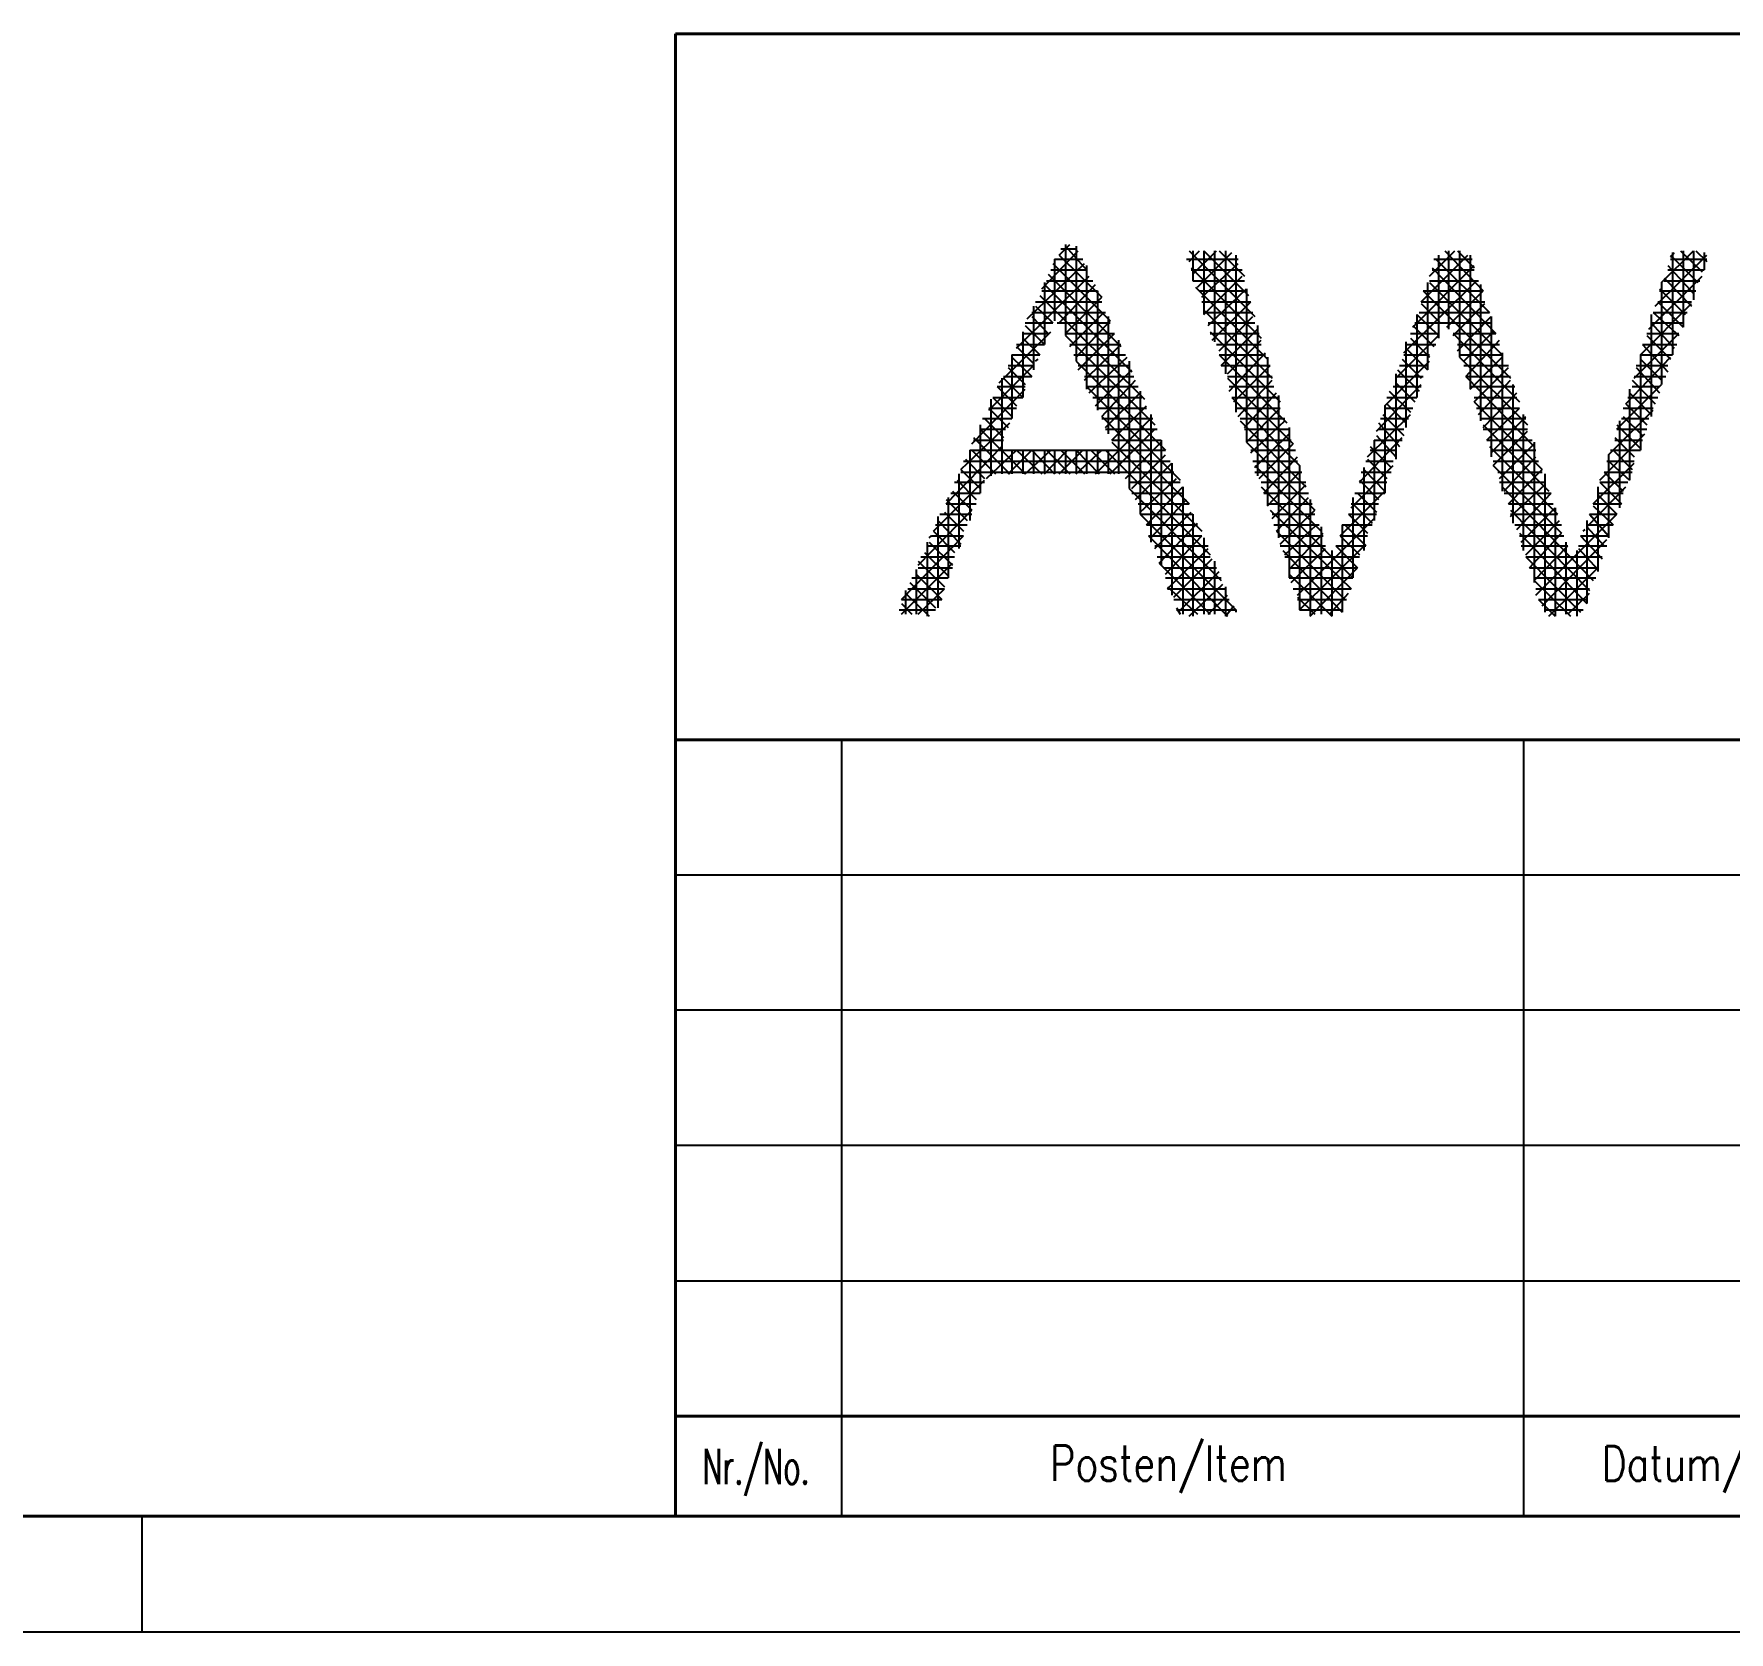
# Model space of a CAD drawing. Extents: x -2850 to -1661, y 5788 to 6629.
# Drawn here: x -1965.5 to -1892.3, y 5792.8 to 5861.9 of the extents above; entities that cross this region are included whole.
import ezdxf

# ---------------------------------------------------------------- set-up
doc = ezdxf.new("R2010")
doc.units = 0
for name, color, linetype, lineweight in [('TEXT_3', 6, 'CONTINUOUS', 25), ('TEXT_7', 1, 'CONTINUOUS', 60), ('VOLL_03', 6, 'CONTINUOUS', 25), ('VOLL_05', 7, 'CONTINUOUS', 40)]:
    doc.layers.add(name, color=color, linetype=linetype, lineweight=lineweight)
doc.styles.add('ROMANS', font='romans.shx', dxfattribs={"width": 0.6, "height": 80})

msp = doc.modelspace()

# ---------------------------------------------------------------- linework, layer by layer
at = {"layer": 'TEXT_7', "lineweight": 25}
for p, q in [((-1921.2494, 5852.3029), (-1920.7811, 5852.7712)), ((-1921.1668, 5852.5784), (-1920.5057, 5852.5784)), ((-1920.9739, 5852.7712), (-1920.9739, 5848.8321)), ((-1920.9739, 5852.6886), (-1920.0649, 5851.6694)), ((-1920.5057, 5852.6886), (-1920.5057, 5847.7303)), ((-1922.6267, 5849.5483), (-1920.1476, 5851.9448)), ((-1921.9931, 5850.843), (-1920.423, 5852.4958)), ((-1921.5249, 5851.9448), (-1919.0457, 5849.4657)), ((-1921.4422, 5852.1377), (-1920.2302, 5852.1377)), ((-1921.4422, 5852.1377), (-1921.4422, 5849.4657)), ((-1921.2494, 5852.3029), (-1919.4038, 5850.4849)), ((-1920.0649, 5851.8622), (-1920.0649, 5846.5182)), ((-1915.7402, 5852.1377), (-1913.5089, 5852.1377)), ((-1915.63, 5852.0275), (-1915.1892, 5852.4958)), ((-1915.63, 5852.4958), (-1912.7927, 5849.6585)), ((-1915.4647, 5852.4958), (-1915.4647, 5851.2011)), ((-1915.4647, 5851.4766), (-1914.4455, 5852.4958)), ((-1915.2719, 5850.9256), (-1913.7844, 5852.4131)), ((-1915.0791, 5850.4849), (-1913.5089, 5851.9448)), ((-1914.9964, 5852.4958), (-1914.9964, 5849.7411)), ((-1914.9964, 5852.4958), (-1913.0682, 5850.5675)), ((-1914.5281, 5852.4958), (-1914.5281, 5848.5567)), ((-1914.3353, 5852.4958), (-1913.2335, 5851.3939)), ((-1914.0598, 5852.4958), (-1914.0598, 5847.1794)), ((-1913.6191, 5852.3029), (-1913.6191, 5845.5266)), ((-1905.9613, 5849.1902), (-1903.3168, 5851.8622)), ((-1905.6032, 5850.2921), (-1903.5923, 5852.3029)), ((-1905.2451, 5851.3939), (-1904.1432, 5852.4958)), ((-1905.0523, 5852.1377), (-1903.3995, 5852.1377)), ((-1904.9696, 5852.1377), (-1902.6557, 5849.8238)), ((-1904.8594, 5852.3029), (-1904.8594, 5848.7219)), ((-1904.584, 5852.4958), (-1902.9312, 5850.7604)), ((-1904.4187, 5852.4958), (-1904.4187, 5849.1076)), ((-1904.033, 5852.4958), (-1903.3168, 5851.752)), ((-1903.9504, 5852.4958), (-1903.9504, 5847.8956)), ((-1903.4821, 5852.3029), (-1903.4821, 5846.5182)), ((-1895.4937, 5850.0992), (-1893.2625, 5852.3029)), ((-1895.2183, 5851.1185), (-1893.841, 5852.4958)), ((-1894.9428, 5851.8622), (-1893.841, 5850.6502)), ((-1894.8326, 5852.2203), (-1894.6674, 5852.4131)), ((-1894.8326, 5852.3029), (-1893.6481, 5851.1185)), ((-1894.8326, 5852.1377), (-1893.2625, 5852.1377)), ((-1894.75, 5852.4131), (-1894.75, 5848.0057)), ((-1894.3919, 5852.4958), (-1893.4553, 5851.5867)), ((-1894.2817, 5852.4958), (-1894.2817, 5849.1902)), ((-1893.841, 5852.4958), (-1893.841, 5850.3747)), ((-1893.7308, 5852.4958), (-1893.2625, 5852.0275)), ((-1893.3727, 5852.4131), (-1893.3727, 5851.6694)), ((-1923.095, 5848.2812), (-1919.9547, 5851.3939)), ((-1921.883, 5851.1185), (-1921.883, 5848.4465)), ((-1921.8003, 5851.2011), (-1919.7895, 5851.2011)), ((-1921.7177, 5851.4766), (-1918.5774, 5848.3638)), ((-1921.6075, 5851.6694), (-1920.0649, 5851.6694)), ((-1915.5473, 5851.752), (-1912.5173, 5848.7219)), ((-1915.5473, 5851.6694), (-1913.3436, 5851.6694)), ((-1915.4647, 5851.2011), (-1913.2335, 5851.2011)), ((-1914.9964, 5849.7411), (-1913.3436, 5851.3939)), ((-1906.3469, 5848.0884), (-1903.2067, 5851.2011)), ((-1905.3277, 5851.1185), (-1905.3277, 5847.3446)), ((-1905.2451, 5851.2011), (-1903.124, 5851.2011)), ((-1905.2451, 5851.1185), (-1902.1048, 5848.0057)), ((-1905.1349, 5851.752), (-1902.3803, 5848.9148)), ((-1905.1349, 5851.6694), (-1903.3168, 5851.6694)), ((-1895.7692, 5849.1076), (-1893.4553, 5851.3939)), ((-1895.2183, 5851.1185), (-1895.2183, 5846.7111)), ((-1895.1081, 5851.3113), (-1893.9236, 5850.0992)), ((-1895.1081, 5851.2011), (-1893.5655, 5851.2011)), ((-1894.9428, 5851.6694), (-1893.3727, 5851.6694)), ((-1922.0758, 5850.5675), (-1917.5582, 5846.0775)), ((-1921.9931, 5850.7604), (-1919.5966, 5850.7604)), ((-1921.883, 5851.0358), (-1918.1091, 5847.262)), ((-1921.2494, 5849.383), (-1919.6793, 5851.0358)), ((-1920.9739, 5848.9148), (-1919.4038, 5850.4849)), ((-1919.5966, 5850.7604), (-1919.5966, 5845.6092)), ((-1915.3545, 5850.9256), (-1912.2418, 5847.8129)), ((-1915.1892, 5850.7604), (-1913.1508, 5850.7604)), ((-1914.8036, 5849.2729), (-1913.1508, 5850.843)), ((-1913.1508, 5850.843), (-1913.1508, 5844.2319)), ((-1905.5205, 5850.7604), (-1902.9312, 5850.7604)), ((-1905.5205, 5850.7604), (-1901.7467, 5846.9865)), ((-1904.5013, 5849.1902), (-1902.9312, 5850.7604)), ((-1903.0414, 5851.0358), (-1903.0414, 5845.1409)), ((-1895.3009, 5850.843), (-1894.1991, 5849.7411)), ((-1895.3009, 5850.7604), (-1893.7308, 5850.7604)), ((-1922.4339, 5849.8238), (-1919.2385, 5849.8238)), ((-1922.4339, 5849.6585), (-1921.7177, 5848.9148)), ((-1922.3512, 5850.0992), (-1922.3512, 5847.3446)), ((-1922.2686, 5850.2921), (-1919.4038, 5850.2921)), ((-1922.2686, 5850.0992), (-1921.5249, 5849.383)), ((-1920.7811, 5848.3638), (-1919.3212, 5849.8238)), ((-1919.1283, 5849.6585), (-1919.1283, 5844.59)), ((-1915.0791, 5850.2921), (-1912.958, 5850.2921)), ((-1914.9964, 5849.934), (-1912.049, 5846.9865)), ((-1914.9964, 5849.8238), (-1912.8754, 5849.8238)), ((-1914.6383, 5848.6393), (-1912.958, 5850.2921)), ((-1914.3353, 5848.171), (-1912.8754, 5849.6585)), ((-1905.796, 5849.7411), (-1905.796, 5846.1601)), ((-1905.796, 5849.7411), (-1904.8594, 5848.8321)), ((-1905.6858, 5849.8238), (-1902.6557, 5849.8238)), ((-1905.6032, 5850.2921), (-1902.8486, 5850.2921)), ((-1905.6032, 5850.2094), (-1904.7768, 5849.383)), ((-1904.2259, 5848.8321), (-1902.8486, 5850.2094)), ((-1904.033, 5848.171), (-1902.5731, 5849.6585)), ((-1902.5731, 5849.6585), (-1902.5731, 5843.5984)), ((-1896.1273, 5848.0057), (-1893.9236, 5850.2094)), ((-1895.659, 5849.7411), (-1895.659, 5845.3338)), ((-1895.5764, 5849.8238), (-1894.1164, 5849.8238)), ((-1895.5764, 5849.8238), (-1894.4745, 5848.8321)), ((-1895.3836, 5850.2921), (-1893.9236, 5850.2921)), ((-1895.3836, 5850.2921), (-1894.2817, 5849.1902)), ((-1923.8387, 5846.7937), (-1921.6075, 5848.9974)), ((-1922.8195, 5848.9974), (-1922.8195, 5846.1601)), ((-1922.8195, 5848.9148), (-1921.7177, 5848.9148)), ((-1922.7093, 5849.383), (-1921.5249, 5849.383)), ((-1922.7093, 5849.2729), (-1921.883, 5848.4465)), ((-1921.332, 5849.383), (-1919.0457, 5849.383)), ((-1920.9739, 5848.9148), (-1918.8529, 5848.9148)), ((-1920.5057, 5847.8956), (-1919.0457, 5849.4657)), ((-1920.423, 5847.3446), (-1918.8529, 5848.9148)), ((-1914.8036, 5849.383), (-1912.7927, 5849.383)), ((-1914.721, 5848.9974), (-1911.6909, 5845.9673)), ((-1914.721, 5848.9148), (-1912.5999, 5848.9148)), ((-1914.2527, 5847.5375), (-1912.6825, 5849.1076)), ((-1912.6825, 5849.2729), (-1912.6825, 5842.772)), ((-1906.0715, 5848.9148), (-1904.8594, 5848.9148)), ((-1905.9613, 5849.2729), (-1905.0523, 5848.3638)), ((-1905.8786, 5849.383), (-1902.5731, 5849.383)), ((-1904.2259, 5848.9148), (-1902.3803, 5848.9148)), ((-1904.2259, 5848.9148), (-1901.3611, 5845.9673)), ((-1903.7576, 5847.7303), (-1902.4905, 5848.9974)), ((-1896.4028, 5846.9865), (-1894.4745, 5848.9148)), ((-1895.8518, 5848.9148), (-1894.4745, 5848.9148)), ((-1895.659, 5849.383), (-1894.2817, 5849.383)), ((-1895.659, 5849.383), (-1894.6674, 5848.2812)), ((-1923.095, 5848.4465), (-1921.883, 5848.4465)), ((-1923.095, 5848.3638), (-1922.3512, 5847.6201)), ((-1922.8195, 5848.7219), (-1922.0758, 5848.0057)), ((-1920.9739, 5848.8321), (-1917.1175, 5844.9757)), ((-1920.7811, 5848.4465), (-1918.5774, 5848.4465)), ((-1920.1476, 5846.9039), (-1918.5774, 5848.4465)), ((-1918.6876, 5848.6393), (-1918.6876, 5842.8546)), ((-1914.4455, 5848.4465), (-1912.5173, 5848.4465)), ((-1913.9772, 5847.1794), (-1912.5173, 5848.6393)), ((-1906.705, 5846.9865), (-1904.8594, 5848.8321)), ((-1906.2643, 5848.5567), (-1906.2643, 5844.8655)), ((-1906.2643, 5848.4465), (-1904.9696, 5848.4465)), ((-1906.2643, 5848.2812), (-1905.3277, 5847.3446)), ((-1906.0715, 5848.7219), (-1905.2451, 5847.8956)), ((-1904.033, 5848.4465), (-1902.215, 5848.4465)), ((-1903.6749, 5847.0692), (-1902.215, 5848.6393)), ((-1896.0447, 5848.4465), (-1894.5572, 5848.4465)), ((-1896.0447, 5848.4465), (-1894.9428, 5847.262)), ((-1895.8518, 5848.8321), (-1894.8326, 5847.8129)), ((-1924.2795, 5845.6092), (-1922.3512, 5847.5375)), ((-1923.4531, 5847.5375), (-1922.3512, 5847.5375)), ((-1923.4531, 5847.4548), (-1922.7093, 5846.7111)), ((-1923.2878, 5848.0057), (-1922.0758, 5848.0057)), ((-1923.2878, 5848.0057), (-1923.2878, 5845.2511)), ((-1923.2878, 5847.8956), (-1922.4339, 5847.0692)), ((-1922.2686, 5847.7303), (-1922.1584, 5847.8129)), ((-1920.6158, 5848.0057), (-1918.3846, 5848.0057)), ((-1920.5057, 5847.7303), (-1916.6492, 5843.8738)), ((-1920.423, 5847.5375), (-1918.2193, 5847.5375)), ((-1919.9547, 5846.353), (-1918.302, 5847.8956)), ((-1918.2193, 5847.7303), (-1918.2193, 5842.221)), ((-1914.3353, 5848.0057), (-1912.3244, 5848.0057)), ((-1914.3353, 5848.0057), (-1911.4154, 5845.0583)), ((-1914.2527, 5847.5375), (-1912.1316, 5847.5375)), ((-1913.8946, 5846.4356), (-1912.3244, 5848.0884)), ((-1913.7017, 5845.9673), (-1912.1316, 5847.5375)), ((-1912.2418, 5847.8956), (-1912.2418, 5841.4773)), ((-1907.1733, 5845.802), (-1905.2451, 5847.7303)), ((-1906.5397, 5847.5375), (-1905.3277, 5847.5375)), ((-1906.4296, 5847.8129), (-1905.6032, 5846.9865)), ((-1906.3469, 5848.0057), (-1905.2451, 5848.0057)), ((-1903.9504, 5848.0057), (-1902.1048, 5848.0057)), ((-1903.9504, 5847.8956), (-1901.003, 5844.9757)), ((-1903.7576, 5847.5375), (-1901.8294, 5847.5375)), ((-1903.4821, 5846.5182), (-1902.1048, 5847.8956)), ((-1903.3168, 5845.9673), (-1901.8294, 5847.4548)), ((-1902.1048, 5848.0884), (-1902.1048, 5842.1109)), ((-1896.7609, 5845.8847), (-1894.8326, 5847.8956)), ((-1896.3201, 5847.5375), (-1894.9428, 5847.5375)), ((-1896.3201, 5847.4548), (-1895.3009, 5846.353)), ((-1896.1273, 5848.0057), (-1894.75, 5848.0057)), ((-1896.1273, 5848.0057), (-1896.1273, 5843.8738)), ((-1896.1273, 5847.8129), (-1895.2183, 5846.9039)), ((-1923.7286, 5846.9865), (-1923.7286, 5842.8546)), ((-1923.6459, 5847.0692), (-1922.4339, 5847.0692)), ((-1923.6459, 5846.9865), (-1922.8195, 5846.1601)), ((-1920.1476, 5847.0692), (-1918.0265, 5847.0692)), ((-1919.6793, 5845.802), (-1918.1091, 5847.3446)), ((-1919.4038, 5845.3338), (-1917.9439, 5846.9039)), ((-1913.9772, 5847.0692), (-1912.049, 5847.0692)), ((-1913.9772, 5846.9865), (-1911.14, 5844.1493)), ((-1913.5089, 5845.3338), (-1912.049, 5846.9039)), ((-1907.5314, 5844.7002), (-1905.6032, 5846.7111)), ((-1906.705, 5847.1794), (-1906.705, 5843.4882)), ((-1906.705, 5847.0692), (-1905.5205, 5847.0692)), ((-1906.705, 5846.7937), (-1905.8786, 5845.9673)), ((-1906.6224, 5847.3446), (-1905.6858, 5846.4356)), ((-1903.6749, 5847.0692), (-1901.7467, 5847.0692)), ((-1903.6749, 5847.0692), (-1900.7275, 5844.0391)), ((-1903.124, 5845.4164), (-1901.7467, 5846.9039)), ((-1901.6365, 5846.7111), (-1901.6365, 5840.7336)), ((-1897.1465, 5844.7828), (-1895.2183, 5846.7111)), ((-1896.4854, 5846.9039), (-1895.4937, 5845.8847)), ((-1896.4028, 5847.0692), (-1895.0255, 5847.0692)), ((-1925.0232, 5844.1493), (-1922.7093, 5846.5182)), ((-1924.1968, 5846.0775), (-1924.1968, 5842.772)), ((-1924.1142, 5846.1601), (-1922.8195, 5846.1601)), ((-1924.1142, 5846.1601), (-1923.2878, 5845.3338)), ((-1923.9214, 5846.6284), (-1922.7093, 5846.6284)), ((-1923.9214, 5846.6284), (-1923.095, 5845.802)), ((-1920.0649, 5846.6284), (-1917.8337, 5846.6284)), ((-1920.0649, 5846.6284), (-1916.0156, 5842.5791)), ((-1919.7895, 5846.1601), (-1917.6684, 5846.1601)), ((-1919.2385, 5844.8655), (-1917.751, 5846.353)), ((-1917.751, 5846.4356), (-1917.751, 5841.1192)), ((-1913.8946, 5846.6284), (-1911.9663, 5846.6284)), ((-1913.7844, 5846.1601), (-1911.7735, 5846.1601)), ((-1913.7844, 5846.1601), (-1910.8645, 5843.2127)), ((-1913.2335, 5844.8655), (-1911.8562, 5846.353)), ((-1911.7735, 5846.2428), (-1911.7735, 5840.1)), ((-1907.0907, 5846.1601), (-1905.796, 5846.1601)), ((-1906.9805, 5846.4356), (-1906.0715, 5845.5266)), ((-1906.8152, 5846.6284), (-1905.6032, 5846.6284)), ((-1903.4821, 5846.6284), (-1901.5539, 5846.6284)), ((-1903.3168, 5846.1601), (-1901.4713, 5846.1601)), ((-1902.9312, 5844.8655), (-1901.4713, 5846.353)), ((-1896.6782, 5846.1601), (-1895.3836, 5846.1601)), ((-1896.5956, 5846.5182), (-1896.5956, 5842.5791)), ((-1896.5956, 5846.353), (-1895.659, 5845.4164)), ((-1896.4854, 5846.6284), (-1895.3009, 5846.6284)), ((-1924.5549, 5845.2511), (-1923.2878, 5845.2511)), ((-1924.4723, 5845.2511), (-1923.6459, 5844.4247)), ((-1924.2795, 5845.6919), (-1923.095, 5845.6919)), ((-1924.2795, 5845.6919), (-1923.4531, 5844.8655)), ((-1919.6793, 5842.8546), (-1917.2827, 5845.2511)), ((-1919.5966, 5845.6919), (-1917.4756, 5845.6919)), ((-1919.4038, 5845.3338), (-1915.63, 5841.5599)), ((-1919.4038, 5845.2511), (-1917.2001, 5845.2511)), ((-1918.9631, 5844.3146), (-1917.4756, 5845.802)), ((-1917.2827, 5845.4164), (-1917.2827, 5839.9072)), ((-1913.6191, 5845.6919), (-1911.6909, 5845.6919)), ((-1913.4263, 5845.2511), (-1911.4981, 5845.2511)), ((-1913.1508, 5844.2319), (-1911.6909, 5845.6919)), ((-1907.9171, 5843.5984), (-1906.0715, 5845.4164)), ((-1907.3661, 5845.2511), (-1906.1541, 5845.2511)), ((-1907.2559, 5845.4164), (-1906.3469, 5844.5074)), ((-1907.1733, 5845.802), (-1907.1733, 5842.0282)), ((-1907.1733, 5845.6919), (-1905.9613, 5845.6919)), ((-1907.0907, 5845.8847), (-1906.2643, 5845.0583)), ((-1903.3168, 5845.9673), (-1900.3694, 5843.0474)), ((-1903.2067, 5845.6919), (-1901.3611, 5845.6919)), ((-1903.0414, 5845.2511), (-1901.0856, 5845.2511)), ((-1902.7659, 5844.3146), (-1901.3611, 5845.6919)), ((-1902.5731, 5843.7636), (-1901.0856, 5845.3338)), ((-1901.1958, 5845.4164), (-1901.1958, 5839.5491)), ((-1897.5046, 5843.681), (-1895.5764, 5845.6092)), ((-1896.9537, 5845.2511), (-1895.7692, 5845.2511)), ((-1896.871, 5845.6919), (-1895.5764, 5845.6919)), ((-1896.871, 5845.3338), (-1896.0447, 5844.5074)), ((-1896.7609, 5845.8847), (-1895.8518, 5844.9757)), ((-1925.4915, 5843.0474), (-1923.3705, 5845.0583)), ((-1924.6651, 5844.9757), (-1924.6651, 5842.0282)), ((-1924.6651, 5844.7828), (-1923.5633, 5844.7828)), ((-1924.6651, 5844.7828), (-1922.7093, 5842.8546)), ((-1919.2385, 5844.7828), (-1917.0073, 5844.7828)), ((-1919.0457, 5842.8546), (-1917.1175, 5844.7828)), ((-1913.4263, 5845.1409), (-1910.589, 5842.3037)), ((-1913.2335, 5844.7828), (-1911.3052, 5844.7828)), ((-1912.958, 5843.7636), (-1911.4981, 5845.1409)), ((-1912.7927, 5843.1301), (-1911.3052, 5844.59)), ((-1911.3052, 5844.8655), (-1911.3052, 5838.3646)), ((-1907.4488, 5845.0583), (-1906.5397, 5844.0391)), ((-1907.4488, 5844.7828), (-1906.3469, 5844.7828)), ((-1902.9312, 5844.9757), (-1900.0939, 5842.1109)), ((-1902.9312, 5844.7828), (-1901.003, 5844.7828)), ((-1902.4905, 5843.2127), (-1901.003, 5844.7002)), ((-1897.8903, 5842.5791), (-1895.9345, 5844.59)), ((-1897.1465, 5844.9757), (-1896.1273, 5843.9565)), ((-1897.1465, 5844.7828), (-1895.8518, 5844.7828)), ((-1897.0363, 5845.1409), (-1897.0363, 5841.3947)), ((-1926.1251, 5841.5599), (-1923.7286, 5844.0391)), ((-1925.1059, 5843.8738), (-1916.6492, 5843.8738)), ((-1925.1059, 5843.8738), (-1925.1059, 5840.8437)), ((-1925.0232, 5843.8738), (-1924.004, 5842.8546)), ((-1924.9406, 5844.4247), (-1923.3705, 5842.8546)), ((-1924.9406, 5844.3146), (-1923.6459, 5844.3146)), ((-1924.3897, 5842.6618), (-1923.095, 5843.8738)), ((-1923.4531, 5842.8546), (-1922.4339, 5843.8738)), ((-1923.2878, 5843.8738), (-1923.2878, 5842.8546)), ((-1923.095, 5843.8738), (-1921.9931, 5842.8546)), ((-1922.8195, 5843.8738), (-1922.8195, 5842.8546)), ((-1922.7093, 5842.8546), (-1921.6075, 5843.8738)), ((-1922.4339, 5843.8738), (-1921.4422, 5842.8546)), ((-1922.3512, 5843.8738), (-1922.3512, 5842.8546)), ((-1921.883, 5843.8738), (-1921.883, 5842.8546)), ((-1921.883, 5842.8546), (-1920.8913, 5843.8738)), ((-1921.8003, 5843.8738), (-1920.7811, 5842.8546)), ((-1921.4422, 5843.8738), (-1921.4422, 5842.8546)), ((-1921.2494, 5842.8546), (-1920.2302, 5843.8738)), ((-1921.1668, 5843.8738), (-1920.1476, 5842.8546)), ((-1920.9739, 5843.8738), (-1920.9739, 5842.8546)), ((-1920.5057, 5843.8738), (-1920.5057, 5842.8546)), ((-1920.5057, 5842.8546), (-1919.4038, 5843.8738)), ((-1920.5057, 5843.8738), (-1919.514, 5842.8546)), ((-1920.0649, 5843.8738), (-1920.0649, 5842.8546)), ((-1919.8721, 5843.8738), (-1918.8529, 5842.8546)), ((-1919.5966, 5843.8738), (-1919.5966, 5842.8546)), ((-1919.2385, 5843.8738), (-1914.721, 5839.3562)), ((-1919.1283, 5843.8738), (-1919.1283, 5842.8546)), ((-1918.9631, 5844.3146), (-1916.842, 5844.3146)), ((-1918.9631, 5844.2319), (-1915.0791, 5840.3755)), ((-1918.3846, 5842.6618), (-1916.842, 5844.2319)), ((-1916.842, 5844.3146), (-1916.842, 5838.9155)), ((-1913.1508, 5844.3146), (-1911.2226, 5844.3146)), ((-1913.1508, 5844.2319), (-1910.2034, 5841.2845)), ((-1912.958, 5843.8738), (-1911.0298, 5843.8738)), ((-1912.5999, 5842.6618), (-1911.14, 5844.1493)), ((-1908.2752, 5842.4965), (-1906.4296, 5844.4247)), ((-1907.8069, 5844.0391), (-1906.8978, 5843.1301)), ((-1907.8069, 5843.8738), (-1906.705, 5843.8738)), ((-1907.6416, 5844.3146), (-1906.4296, 5844.3146)), ((-1907.6416, 5844.3146), (-1907.6416, 5840.8437)), ((-1907.5314, 5844.5074), (-1906.705, 5843.5984)), ((-1902.7659, 5844.3146), (-1900.8101, 5844.3146)), ((-1902.6557, 5844.0391), (-1899.7083, 5841.1192)), ((-1902.5731, 5843.8738), (-1900.6449, 5843.8738)), ((-1902.215, 5842.6618), (-1900.7275, 5844.1493)), ((-1900.7275, 5844.2319), (-1900.7275, 5838.1718)), ((-1897.422, 5843.8738), (-1896.1273, 5843.8738)), ((-1897.3118, 5843.8738), (-1896.4854, 5843.0474)), ((-1897.2291, 5844.4247), (-1896.4028, 5843.5984)), ((-1897.2291, 5844.3146), (-1896.0447, 5844.3146)), ((-1925.4915, 5843.0474), (-1924.6651, 5842.221)), ((-1925.3813, 5843.4055), (-1916.4564, 5843.4055)), ((-1925.2987, 5843.4882), (-1924.4723, 5842.6618)), ((-1918.1091, 5842.221), (-1916.6492, 5843.681)), ((-1917.9439, 5841.7528), (-1916.3737, 5843.3229)), ((-1916.3737, 5843.3229), (-1916.3737, 5837.6208)), ((-1912.8754, 5843.4055), (-1910.9471, 5843.4055)), ((-1912.7927, 5843.2127), (-1909.9279, 5840.3755)), ((-1912.4071, 5842.0282), (-1910.9471, 5843.5984)), ((-1910.8645, 5843.2127), (-1910.8645, 5836.9873)), ((-1908.6333, 5841.3947), (-1906.8152, 5843.2127)), ((-1908.0823, 5843.1301), (-1908.0823, 5839.5491)), ((-1908.0823, 5843.0474), (-1907.1733, 5842.1109)), ((-1907.9997, 5843.4055), (-1906.8152, 5843.4055)), ((-1907.9171, 5843.4882), (-1907.0907, 5842.6618)), ((-1902.4905, 5843.4055), (-1900.5347, 5843.4055)), ((-1902.4905, 5843.2127), (-1899.543, 5840.2928)), ((-1902.0222, 5842.1109), (-1900.6449, 5843.5984)), ((-1901.8294, 5841.5599), (-1900.3694, 5843.0474)), ((-1898.1657, 5841.5599), (-1896.4028, 5843.3229)), ((-1897.5872, 5843.4055), (-1896.4028, 5843.4055)), ((-1897.5046, 5843.681), (-1897.5046, 5840.1)), ((-1897.5046, 5843.4055), (-1896.5956, 5842.5791)), ((-1926.676, 5840.3755), (-1924.4723, 5842.5791)), ((-1925.767, 5842.4965), (-1924.4723, 5842.4965)), ((-1925.6568, 5842.5791), (-1924.8304, 5841.7528)), ((-1925.5741, 5842.8546), (-1925.5741, 5839.6317)), ((-1925.4915, 5842.9372), (-1916.2911, 5842.9372)), ((-1918.2193, 5842.4965), (-1916.0156, 5842.4965)), ((-1917.751, 5841.2018), (-1916.1809, 5842.6618)), ((-1912.7927, 5842.9372), (-1910.7543, 5842.9372)), ((-1912.5173, 5842.4965), (-1910.589, 5842.4965)), ((-1912.2418, 5841.4773), (-1910.8645, 5842.9372)), ((-1912.049, 5840.9264), (-1910.589, 5842.3863)), ((-1908.2752, 5842.5791), (-1907.4488, 5841.7528)), ((-1908.2752, 5842.4965), (-1907.0907, 5842.4965)), ((-1908.1925, 5842.9372), (-1906.8978, 5842.9372)), ((-1902.2976, 5842.9372), (-1900.3694, 5842.9372)), ((-1902.215, 5842.4965), (-1900.2592, 5842.4965)), ((-1901.7467, 5841.009), (-1900.2592, 5842.3863)), ((-1900.2592, 5842.8546), (-1900.2592, 5836.8771)), ((-1897.8903, 5842.4965), (-1896.6782, 5842.4965)), ((-1897.8903, 5842.4965), (-1896.9537, 5841.5599)), ((-1897.6974, 5842.9372), (-1896.4854, 5842.9372)), ((-1897.6974, 5842.9372), (-1896.871, 5842.1109)), ((-1926.1251, 5841.7528), (-1925.216, 5840.8437)), ((-1926.0424, 5841.8354), (-1926.0424, 5838.3646)), ((-1925.9322, 5842.0282), (-1924.6651, 5842.0282)), ((-1925.8496, 5842.1109), (-1925.0232, 5841.2845)), ((-1918.2193, 5842.221), (-1914.2527, 5838.2544)), ((-1918.1091, 5842.0282), (-1915.9054, 5842.0282)), ((-1917.4756, 5840.6509), (-1915.9054, 5842.3037)), ((-1917.2827, 5840.1), (-1915.7402, 5841.7528)), ((-1915.9054, 5842.3037), (-1915.9054, 5836.7945)), ((-1912.5173, 5842.3037), (-1908.5506, 5838.3646)), ((-1912.4071, 5842.0282), (-1910.4788, 5842.0282)), ((-1911.8562, 5840.3755), (-1910.4788, 5841.8354)), ((-1910.3962, 5841.7528), (-1910.3962, 5836.7118)), ((-1909.1015, 5840.1826), (-1907.1733, 5842.1109)), ((-1908.5506, 5841.8354), (-1908.5506, 5838.3646)), ((-1908.468, 5842.0282), (-1907.1733, 5842.0282)), ((-1908.3578, 5842.0282), (-1907.5314, 5841.2018)), ((-1902.1048, 5842.3037), (-1898.1657, 5838.2544)), ((-1902.0222, 5842.0282), (-1899.9838, 5842.0282)), ((-1901.4713, 5840.4581), (-1899.9838, 5842.0282)), ((-1898.4412, 5840.5683), (-1896.7609, 5842.3037)), ((-1897.9729, 5842.3037), (-1897.9729, 5838.64)), ((-1897.9729, 5842.0282), (-1896.871, 5842.0282)), ((-1897.9729, 5841.9456), (-1897.1465, 5841.1192)), ((-1927.3371, 5838.9155), (-1925.0232, 5841.2845)), ((-1926.4832, 5841.009), (-1926.4832, 5837.0699)), ((-1926.4005, 5841.1192), (-1925.0232, 5841.1192)), ((-1926.2077, 5841.2018), (-1925.3813, 5840.3755)), ((-1926.1251, 5841.5599), (-1924.8304, 5841.5599)), ((-1917.8337, 5841.5599), (-1915.63, 5841.5599)), ((-1917.751, 5841.1192), (-1915.4647, 5841.1192)), ((-1917.751, 5841.1192), (-1913.6191, 5836.9873)), ((-1917.1175, 5839.6317), (-1915.5473, 5841.2018)), ((-1915.4647, 5841.1192), (-1915.4647, 5836.7118)), ((-1912.2418, 5841.5599), (-1910.3136, 5841.5599)), ((-1912.1316, 5841.2845), (-1908.6333, 5837.8963)), ((-1912.049, 5841.1192), (-1910.2034, 5841.1192)), ((-1911.6909, 5839.8245), (-1910.2034, 5841.2845)), ((-1910.9471, 5837.6208), (-1907.6416, 5840.9264)), ((-1908.7434, 5841.1192), (-1907.5314, 5841.1192)), ((-1908.7434, 5841.1192), (-1907.9171, 5840.2928)), ((-1908.6333, 5841.5599), (-1907.4488, 5841.5599)), ((-1908.5506, 5841.5599), (-1907.7242, 5840.7336)), ((-1901.8294, 5841.5599), (-1899.9011, 5841.5599)), ((-1901.7467, 5841.2845), (-1898.331, 5837.8137)), ((-1901.7467, 5841.1192), (-1899.7083, 5841.1192)), ((-1901.2784, 5839.9072), (-1899.8185, 5841.3947)), ((-1900.6449, 5837.6208), (-1897.1465, 5841.1192)), ((-1899.8185, 5841.3947), (-1899.8185, 5836.7118)), ((-1898.331, 5841.1192), (-1897.1465, 5841.1192)), ((-1898.331, 5841.1192), (-1897.5046, 5840.1826)), ((-1898.1657, 5841.5599), (-1896.9537, 5841.5599)), ((-1898.1657, 5841.4773), (-1897.3118, 5840.6509)), ((-1928.0533, 5837.428), (-1925.3813, 5840.1826)), ((-1926.8688, 5840.1), (-1926.7586, 5840.1826)), ((-1926.7586, 5840.1826), (-1925.3813, 5840.1826)), ((-1926.676, 5840.3755), (-1925.767, 5839.4664)), ((-1926.5934, 5840.6509), (-1925.216, 5840.6509)), ((-1926.4832, 5840.8437), (-1925.4915, 5839.8245)), ((-1917.4756, 5840.6509), (-1915.2719, 5840.6509)), ((-1917.3929, 5840.1826), (-1915.0791, 5840.1826)), ((-1917.3929, 5840.1826), (-1913.9772, 5836.7118)), ((-1916.9246, 5838.9981), (-1915.2719, 5840.7336)), ((-1916.6492, 5838.5299), (-1915.0791, 5840.1826)), ((-1911.9663, 5840.6509), (-1910.0106, 5840.6509)), ((-1911.8562, 5840.3755), (-1908.9087, 5837.428)), ((-1911.7735, 5840.1826), (-1909.8453, 5840.1826)), ((-1911.4981, 5839.3562), (-1910.1207, 5840.6509)), ((-1911.3052, 5838.7227), (-1909.8453, 5840.2928)), ((-1909.9279, 5840.5683), (-1909.9279, 5836.7945)), ((-1909.1015, 5840.1826), (-1907.9171, 5840.1826)), ((-1909.1015, 5840.1826), (-1908.2752, 5839.3562)), ((-1909.0189, 5840.6509), (-1907.7242, 5840.6509)), ((-1909.0189, 5840.6509), (-1909.0189, 5836.8771)), ((-1908.9087, 5840.6509), (-1907.9997, 5839.7419)), ((-1901.5539, 5840.6509), (-1899.543, 5840.6509)), ((-1901.3611, 5840.2928), (-1898.4412, 5837.2627)), ((-1901.3611, 5840.1826), (-1899.4328, 5840.1826)), ((-1901.0856, 5839.3562), (-1899.6257, 5840.8437)), ((-1900.9203, 5838.8053), (-1899.543, 5840.2928)), ((-1898.7166, 5840.1826), (-1897.5046, 5840.1826)), ((-1898.7166, 5840.1826), (-1897.7801, 5839.191)), ((-1898.6065, 5840.3755), (-1898.5238, 5840.4581)), ((-1898.4412, 5840.8437), (-1898.4412, 5837.2627)), ((-1898.4412, 5840.6509), (-1897.3118, 5840.6509)), ((-1898.4412, 5840.5683), (-1897.6974, 5839.7419)), ((-1927.0616, 5839.4664), (-1926.0424, 5838.4472)), ((-1926.9515, 5839.9072), (-1926.9515, 5836.7118)), ((-1926.9515, 5839.7419), (-1925.4915, 5839.7419)), ((-1926.8688, 5839.9072), (-1925.8496, 5838.9155)), ((-1917.1175, 5839.7419), (-1914.8036, 5839.7419)), ((-1916.5665, 5837.8963), (-1914.8036, 5839.6317)), ((-1914.9964, 5840.1), (-1914.9964, 5836.7945)), ((-1911.6909, 5839.7419), (-1909.7351, 5839.7419)), ((-1911.5807, 5839.5491), (-1909.0189, 5836.8771)), ((-1911.2226, 5838.1718), (-1909.7351, 5839.6317)), ((-1910.8645, 5836.9873), (-1907.9997, 5839.8245)), ((-1909.4596, 5839.5491), (-1909.4596, 5836.7118)), ((-1909.2944, 5839.7419), (-1907.9997, 5839.7419)), ((-1909.2944, 5839.7419), (-1908.3578, 5838.8053)), ((-1901.2784, 5839.7419), (-1899.2676, 5839.7419)), ((-1900.7275, 5838.2544), (-1899.2676, 5839.7419)), ((-1900.3694, 5837.1526), (-1897.5872, 5840.0174)), ((-1899.3502, 5839.9072), (-1899.3502, 5836.7945)), ((-1898.8819, 5839.5491), (-1898.8819, 5836.7118)), ((-1898.7993, 5839.7419), (-1897.5872, 5839.7419)), ((-1898.7993, 5839.6317), (-1897.9729, 5838.7227)), ((-1928.0533, 5836.7945), (-1925.8496, 5838.9981)), ((-1927.4197, 5838.7227), (-1927.4197, 5836.7945)), ((-1927.3371, 5839.0808), (-1926.2077, 5837.9789)), ((-1927.3371, 5838.8053), (-1925.8496, 5838.8053)), ((-1927.2269, 5839.2736), (-1925.767, 5839.2736)), ((-1917.0073, 5839.2736), (-1914.721, 5839.2736)), ((-1916.9246, 5838.9981), (-1914.721, 5836.7945)), ((-1916.7318, 5838.8053), (-1914.4455, 5838.8053)), ((-1916.2911, 5837.5382), (-1914.6383, 5839.191)), ((-1914.5281, 5839.0808), (-1914.5281, 5836.7945)), ((-1911.4981, 5839.2736), (-1908.2752, 5839.2736)), ((-1911.3052, 5838.8053), (-1908.3578, 5838.8053)), ((-1910.3962, 5836.7118), (-1908.3578, 5838.8053)), ((-1901.0856, 5839.2736), (-1898.7166, 5836.8771)), ((-1901.0856, 5839.2736), (-1897.7801, 5839.2736)), ((-1900.9203, 5838.8053), (-1897.9729, 5838.8053)), ((-1900.0939, 5836.7118), (-1897.9729, 5838.8053)), ((-1927.6952, 5838.1718), (-1926.5934, 5837.0699)), ((-1927.6126, 5838.3646), (-1926.0424, 5838.3646)), ((-1927.4197, 5838.5299), (-1926.3179, 5837.428)), ((-1916.6492, 5838.3646), (-1914.2527, 5838.3646)), ((-1916.5665, 5837.9789), (-1915.2719, 5836.7945)), ((-1916.0983, 5836.8771), (-1914.3353, 5838.64)), ((-1915.63, 5836.7118), (-1914.17, 5838.0891)), ((-1914.0598, 5837.9789), (-1914.0598, 5836.7118)), ((-1911.3052, 5838.5299), (-1909.4596, 5836.7118)), ((-1911.3052, 5838.3646), (-1908.5506, 5838.3646)), ((-1900.7275, 5838.3646), (-1898.0555, 5838.3646)), ((-1900.7275, 5838.2544), (-1899.1574, 5836.7118)), ((-1928.0533, 5837.428), (-1926.3179, 5837.428)), ((-1928.0533, 5837.2627), (-1927.6126, 5836.7945)), ((-1927.888, 5837.8137), (-1927.888, 5836.7945)), ((-1927.888, 5837.7035), (-1926.8688, 5836.7118)), ((-1927.7778, 5837.8963), (-1926.2077, 5837.8963)), ((-1927.3371, 5836.7945), (-1926.2077, 5837.8963)), ((-1916.5665, 5837.8963), (-1914.0598, 5837.8963)), ((-1916.2911, 5837.428), (-1913.8946, 5837.428)), ((-1914.8036, 5836.7945), (-1913.9772, 5837.6208)), ((-1911.14, 5837.8963), (-1908.6333, 5837.8963)), ((-1910.9471, 5837.5382), (-1910.2034, 5836.7945)), ((-1910.9471, 5837.428), (-1908.8261, 5837.428)), ((-1909.5698, 5836.7945), (-1908.7434, 5837.7035)), ((-1900.6449, 5837.8963), (-1898.331, 5837.8963)), ((-1900.5347, 5837.428), (-1899.8185, 5836.7118)), ((-1900.5347, 5837.428), (-1898.4412, 5837.428)), ((-1899.2676, 5836.7945), (-1898.331, 5837.7035)), ((-1928.1635, 5836.9873), (-1926.5934, 5836.9873)), ((-1916.1809, 5837.0699), (-1916.0156, 5836.7945)), ((-1916.1809, 5836.9873), (-1913.6191, 5836.9873)), ((-1914.0598, 5836.7118), (-1913.7017, 5837.1526)), ((-1913.6191, 5836.9873), (-1913.6191, 5836.8771)), ((-1910.8645, 5836.9873), (-1909.0189, 5836.9873)), ((-1900.2592, 5836.9873), (-1898.6065, 5836.9873))]:
    msp.add_line(p, q, dxfattribs=at)
at = {"layer": 'VOLL_03'}
for p, q in [((-1930.6563, 5831.3691), (-1930.6563, 5797.8284)), ((-1901.1812, 5831.3691), (-1901.1812, 5797.8284)), ((-1851.3783, 5825.5291), (-1937.8278, 5825.5291)), ((-1851.3783, 5819.6891), (-1937.8278, 5819.6891)), ((-1851.3783, 5813.8491), (-1937.8278, 5813.8491)), ((-1851.3783, 5807.9923), (-1937.8278, 5807.9923)), ((-1960.8783, 5797.8285), (-1960.8783, 5792.8285))]:
    msp.add_line(p, q, dxfattribs=at)
at = {"layer": 'VOLL_03', "ltscale": 0.8}
msp.add_line((-1666.3783, 5792.8285), (-2845.3783, 5792.8285), dxfattribs=at)
at = {"layer": 'VOLL_05'}
for p, q in [((-1851.3783, 5861.8607), (-1937.8278, 5861.8607)), ((-1937.8278, 5831.3691), (-1937.8278, 5861.8607)), ((-1937.8278, 5831.3691), (-1937.8278, 5797.8284)), ((-1851.3783, 5831.3691), (-1937.8278, 5831.3691)), ((-1851.3783, 5802.1523), (-1937.8278, 5802.1523))]:
    msp.add_line(p, q, dxfattribs=at)
at = {"layer": 'VOLL_05', "ltscale": 0.8}
msp.add_line((-1671.3783, 5797.8285), (-2840.3783, 5797.8285), dxfattribs=at)

# ---------------------------------------------------------------- texts
at = {"layer": 'TEXT_3', "style": 'ROMANS'}
for s, height, width, p in [('Nr./No.', 1.52458, 0.6, (-1936.6552, 5799.2244)), ('Posten/Item', 1.524577, 0.8, (-1921.6431, 5799.3575)), ('Datum/Date', 1.5, 0.8, (-1897.8026, 5799.3575))]:
    msp.add_text(s, height=height, dxfattribs=dict(at, width=width)).set_placement(p)

doc.saveas('drawing.dxf')
